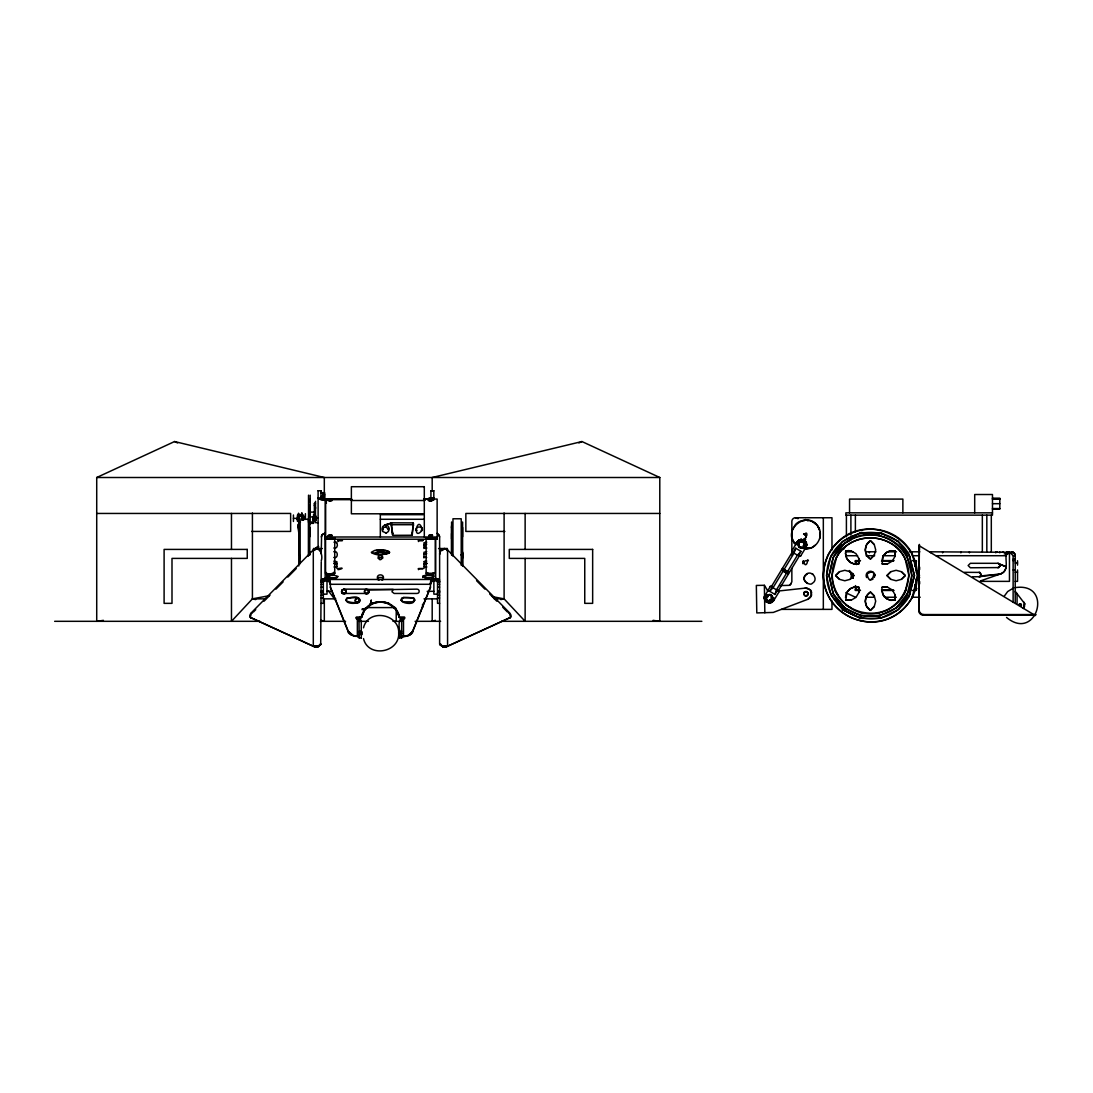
<?xml version="1.0" encoding="UTF-8"?>
<svg xmlns="http://www.w3.org/2000/svg" width="1093" height="1093" viewBox="0 0 1093 1093"><rect width="100%" height="100%" fill="white"/><g stroke="black" fill="none" stroke-linecap="round" stroke-linejoin="round"><path stroke-width="1.5" d="M298.785 554.575L298.785 537.264M303.499 518.765L303.348 516.702M303.581 516.989L303.581 516.442M313.582 519.544L313.582 517.877M381.471 579.987L382.673 578.976M451.587 553.017L451.587 533.521M462.585 552.798L462.585 558.263M801.142 547.894L799.024 546.76L798.314 543.863L800.185 541.595L802.959 541.636C807.344 550.503 799.461 546.541 800.568 548.085M767.423 590.193L768.352 591.204A3.662 3.662 0 0 1 767.423 590.193L764.376 585.301L756.342 585.438L756.793 612.927L773.27 612.435L808.041 599.21L811.648 595.139L810.473 589.988L806.853 587.938L779.131 590.944M1011.298 552.32L929.938 551.801M298.785 525.651L298.785 538.945M309.77 551.979L309.77 554.889L309.77 522.003M312.981 516.729L315.781 516.251L315.781 518.328L312.981 518.342M462.585 566.024L462.585 551.979M802.303 541.636L801.702 541.035L803.191 541.827L800.759 541.609L802.235 541.172M301.272 514.666L302.939 515.554L301.053 514.639L301.941 514.926L302.092 520.09M801.524 546.924L800.527 547.197M802.863 562.553L803.095 563.824L803.218 561.078M801.524 548.126C806.006 547.839 805.049 540.857 801.196 541.595M804.735 543.89L804.53 545.776M298.976 521.662L298.047 527.427L298.949 534.176M298.949 521.252L298.512 513.191L298.895 514.571M301.723 516.374L301.914 519.776L301.695 513.792M313.582 520.254L315.781 519.762L312.981 519.872M309.77 527.427L309.77 536.772M462.585 527.427L462.585 536.772M858.77 592.652L858.797 587.187L854.589 586.968L850.627 588.389L846.884 592.269L845.845 600.139L851.297 600.112L856.024 597.365L858.77 592.652L858.797 587.187L854.002 587.078L849.63 589.086L846.597 592.802L845.504 597.488M895.044 556.364L895.085 550.913L890.877 550.681L886.915 552.115L883.158 555.995L882.119 563.865L887.584 563.824L892.298 561.092L895.044 556.364L895.085 550.913L890.276 550.79L885.917 552.798L882.871 556.528L881.791 561.215M297.46 516.907L298.498 517.918M301.695 513.778L301.805 512.986L302.187 514.379L300.534 514.475M343.803 588.867L343.803 589.141A2.241 2.159 0 0 1 344.35 593.39L341.836 592.31L342.041 589.988M359.337 601.355L357.056 602.339A2.241 2.159 0 0 1 357.493 598.062L357.493 597.789M430.451 584.29L432.036 579.481L437.774 578.839L439.618 581.913L437.528 581.913C436.654 578.607 429.727 580.984 430.451 584.29L330.4 584.29L329.417 579.905L324.812 578.498L322.203 579.495L321.246 581.913L323.337 581.913L324.894 580.492L329.526 581.749L330.4 584.113L328.829 579.481A11.736 3.033 0 0 0 325.168 578.539L322.476 579.235L321.246 581.913M804.339 542.715C805.527 543.781 803.587 545.994 804.653 543.207M936.086 555.722L1006.066 555.722C1006.544 554.588 1008.88 550.476 1006.489 552.607C1004.481 559.698 1009.631 570.013 1001.161 573.675L980.325 580.97M314.388 505.69L314.401 504.87M341.631 591.532L343.803 593.458L366.701 593.458C369.694 593.554 369.475 589.031 366.701 589.141L343.803 589.141L342.136 589.878L341.562 591.9M1006.311 553.181L1006.284 554.561L1007.637 551.801M346.194 600.207L346.631 601.054C363.272 607.339 363.805 592.392 346.932 598.622C342.355 604.689 362.931 605.262 359.283 598.39M414.684 600.317L414.288 598.39M852.458 577.377L853.073 578.156L853.141 574.153M918.325 571.953L918.393 573.046M1006.106 554.547L1006.066 555.722L1006.188 553.809M300.151 557.785L300.151 555.531M1024.51 606.656L1024.619 603.65L1023.458 608.473M804.598 534.682C807.276 529.408 808.014 538.822 804.598 534.682L803.587 534.067M803.751 548.495C815.884 551.268 825.01 535.761 817.728 526.02C806.292 509.297 780.948 531.417 796.141 544.615M819.873 538.398L820.228 532.059M300.944 514.844L301.928 514.981M430.492 583.088L430.451 587.583L412.935 630.975C413.414 636.222 398.112 637.916 400.762 636.386M772.696 598.035C762.969 604.142 771.562 601.519 772.587 598.199C771.371 588.908 761.438 600.262 769.212 601.136M298.976 520.965L297.747 520.487L297.474 518.615M382.673 558.318L382.454 557.321M310.18 504.679L310.18 508.805M772.382 596.3L772.109 598.103M302.01 519.107L302.761 518.861L302.365 519.667M918.571 579.194L919.391 576.325M918.721 577.582L919.049 574.016M852.28 577.159L852.513 574.699M919.268 571.584L918.393 573.101M845.504 553.564L845.845 550.913L848.578 550.571L851.297 550.954L856.024 553.686L858.77 558.414L858.797 563.865L854.589 564.084L850.627 562.663L846.884 558.783L845.504 553.564L846.597 558.25L849.63 561.98L854.002 563.988L858.797 563.865L858.77 558.414M881.791 589.837L882.119 587.187L884.852 586.845L887.584 587.228L892.298 589.974L895.044 594.688L895.085 600.139L890.877 600.371L886.915 598.937L883.158 595.057L881.791 589.837L882.871 594.524L885.917 598.254L890.276 600.262L895.085 600.139L895.044 594.688M323.337 581.913L324.607 580.465M412.293 534.723L413.14 522.891L391.786 522.823L391.048 523.533L393.056 535.338L411.897 535.256L413.564 523.629M771.74 595.986C774.814 599.702 767.778 603.582 766.179 598.868C764.007 593.69 773.817 594.455 771.043 596.887M805.746 541.541L806.812 544.765L806.074 547.183L800.554 556.105L798.436 555.613L800.991 551.391L795.745 548.221L793.19 552.43L791.797 551.145M298.102 516.456L299.031 515.964M770.961 594.811L772.054 596.45M851.023 577.159L852.021 574.208M402.661 619.007L401.664 621.357L401.664 638.025M439.618 581.913C439.386 576.421 429.59 577.965 430.492 583.238M767.259 596.231L766.275 598.745M298.785 528.233L298.785 526.689M807.017 595.589C804.899 597.038 802.467 593.608 804.557 592.023C808.437 589.373 809.326 597.488 804.954 595.63M853.073 578.156C850.436 577.323 853.387 571.707 852.458 573.675M1018.854 605.071L1019.427 604.074M321.246 552.334L321.602 535.324M806.087 595.863L804.612 595.466L803.751 593.759L804.53 592.051L806.006 591.586M830.68 556.829L830.707 556.72C846.078 525.214 892.353 524.08 909.253 554.793L914.445 575.533L908.925 596.628M998.756 567.581L970.365 567.773L968.138 565.546L970.365 563.305L997.895 563.305L1006.066 566.761C1004.617 578.921 987.444 573.21 979.67 576.694L972.538 576.79M803.751 593.759C803.724 590.001 810.145 591.969 807.604 595.098M836.473 557.608L836.528 557.389C850.696 530.611 892.421 531.635 905.25 559.069C916.877 583.621 897.681 614.047 870.534 614.006C843.209 614.143 823.931 583.457 835.79 558.837C849.07 530.952 891.861 530.952 905.141 558.837L905.264 559.138M906.493 595.617C927.574 556.679 879.783 516.251 844.643 543.153L833.112 557.703L829.054 575.533L833.153 593.499L844.643 607.899L861.243 615.905L880.275 615.701M879.619 535.392L878.84 535.037M912.969 595.999C936.783 539.286 857.445 501.086 827.947 555.053C804.448 610.604 881.136 649.502 912.081 597.775L917.655 575.533L912.081 553.29C887.858 511.497 824.928 527.25 823.275 575.533C825.078 624.827 889.962 639.651 912.969 595.999L912.573 595.808M399.573 638.025C401.404 633.052 394.819 617.613 404.547 618.119M772.136 597.762L771.849 596.15M321.246 536.868L323.35 533.575M359.665 600.481L359.406 601.232M368.887 591.559L368.614 592.31M386.294 533.097L382.536 531.417L382.536 526.758L384.695 525.05L391.267 523.028L392.332 534.723M807.905 594.729L806.839 595.685M315.494 507.125L315.494 508.669M908.925 554.424L914.445 575.533L909.253 596.259C880.521 644.337 809.203 608.446 830.707 556.72L843.045 541.144L860.683 532.646L881.395 533.001L880.207 532.837M382.208 530.037L383.438 527.536L386.239 526.922M388.48 529.518L388.794 528.138C388.575 522.276 378.192 527.263 391.103 523.26M388.794 528.138L388.48 531.417L386.143 533.152M415.818 530.037C415.764 525.911 422.472 525.952 422.417 530.037C411.501 543.098 417.622 512.385 422.417 530.037M422.417 528.138L421.174 530.624M367.658 592.707L368.724 590.37L366.264 589.182A2.241 2.159 0 0 0 366.264 593.417L368.56 592.433M414.671 600.207L412.498 601.833L403.372 601.833L401.199 600.207M765.223 595.835L765.92 594.893L765.182 595.822M798.136 541.677C796.196 543.385 801.497 538.043 803.382 540.543M803.997 520.719L805.527 519.558L807.946 520.774M836.528 557.389L831.978 575.533C832.866 616.862 890.139 627.874 906.124 589.783M904.403 593.663L904.854 591.86M874.291 555.148L875.698 549.875L874.291 544.601L870.465 540.707C863.648 544.464 863.648 555.285 870.465 559.042L874.291 555.148L870.465 559.042L866.626 555.148L865.232 549.875L866.626 544.601L870.465 540.707L874.291 544.601M874.291 606.451L875.698 601.177L874.291 595.904L870.465 592.023C863.648 595.767 863.648 606.588 870.465 610.345L874.291 606.451L870.465 610.345L866.626 606.451L865.232 601.177L866.626 595.904L870.465 592.023L874.291 595.904M298.225 516.388L299.058 515.254M772.724 598.349L771.084 599.196M399.573 621.357L401.145 618.775L403.495 618.119L403.495 636.604M362.862 612.394L361.414 617.654L356.318 617.654M806.074 547.183L806.648 545.024L805.582 541.8M802.836 562.43L803.287 560.996M363.504 627.833C368.027 608.35 399.341 613.31 398.754 633.202C399.341 653.095 368.027 658.054 363.504 638.572M771.494 586.449L772.218 587.064L769.677 591.272L774.923 594.455L777.465 590.247L778.366 590.616L788.477 573.907L781.604 569.74L771.494 586.449L772.396 586.818L770.319 586.285L764.034 597.434L765.524 601.601L769.896 603.104L773.858 600.399L773.885 597.816M767.764 602.626L764.499 599.483L764.758 595.234M802.453 541.636L803.068 539.792L806.333 542.948M805.896 547.443L806.497 542.688L805.117 540.652L800.855 539.327L797.139 541.773L791.81 551.255M764.922 594.988L764.13 598.172M327.886 574.153L326.739 577.514M774.923 594.455L776.467 589.837L786.577 573.128L788.477 573.907L786.263 572.691L788.477 573.907M801.606 547.907C797.357 548.344 797.89 542.114 800.226 541.513M799.693 547.197L798.396 546.008L798.928 544.615M798.436 555.613L799.338 555.982L789.228 572.677L783.886 569.822L793.996 553.126L795.745 548.221M766.179 598.868L767.587 595.002L771.808 595.494M772.423 598.663L772.437 596.764M301.914 517.454L301.19 516.565M298.608 516.975C298.102 518.314 297.815 515.227 299.031 514.94M1006.079 555.326L1006.981 553.973M435.287 537.756L435.287 573.156L427.131 575.068L431.967 575.355L432.732 573.401L428.702 573.401L427.131 575.068L423.251 575.861L422.69 577.514M298.58 515.623L298.854 516.005M429.973 574.303L428.278 573.852M430.451 587.037L412.935 630.429L410.968 633.394L407.976 635.375C411.105 634.268 415.244 626.999 410.968 633.926C410.012 636.372 400.393 637.041 406.787 635.607M767.341 597.434L767.928 596.423M1011.298 551.801C1011.326 551.227 1016.777 553.823 1014.536 555.722C1015.725 550.681 1008.074 551.528 1013.129 555.722L1013.129 602.393M1014.236 553.208L1014.714 553.796M804.229 540.953L806.484 535.72L804.065 540.885M401.855 620.223L401.664 621.357L392.961 621.316M402.046 619.827L404.547 618.665L404.547 617.108L399.451 617.108L396.021 609.074L391.185 605.071M855.436 563.592L856.543 561.16L856.543 564.548M916.521 589.892L914.814 589.892L915.907 587.46M346.563 598.39L346.18 600.317M401.582 598.39L401.199 600.317M803.628 542.593L803.218 541.786M332.258 574.085L329.649 573.716L327.394 575.833L330.25 575.178M303.731 517.139L301.914 517.686M378.192 558.318L382.099 557.321M327.572 573.811L325.564 573.156L325.564 502.575L326.438 501.919M767.45 600.863L767.682 600.494M802.74 541.541L803.027 541.527M918.94 611.52L919.35 545.831L1033.718 614.553L1033.295 615.25L923.407 615.25A3.607 2.418 31 0 1 918.94 611.52L919.35 544.41L919.35 549.97M923.407 615.25L923.831 614.553L1036.082 614.553M783.886 569.822L782.342 568.51L792.452 551.815L793.354 552.184L791.919 550.38M769.677 591.272L773.038 587.747L783.148 571.052L786.687 572.828L785.976 572.226M787.329 571.899L797.439 555.203L800.991 551.391M298.58 516.456L297.46 517.276M301.996 518.984C303.103 514.912 303.704 520.118 302.255 519.899M803.082 542.019L801.893 542.073L803.355 542.019M799.12 542.019L798.054 544.287L799.407 542.251M364.57 609.716L365.527 608.2M772.041 599.77L769.663 599.879M766.029 597.406L767.587 595.002L767.614 596.723L766.576 596.054M770.141 586.545L771.494 586.272M786.659 572.773L783.695 571.133M784.2 569.603L782.342 568.51L784.241 569.289M799.338 556.159L800.732 555.859M778.885 591.9L777.642 589.988L778.366 590.616M791.25 583.785L789.419 585.342L781.454 585.547A3.662 3.662 0 0 0 780.047 585.834M321.902 534.901L325.168 533.07L325.168 580.561A11.736 3.033 0 0 1 328.829 581.503L328.829 579.481L432.036 579.481L432.036 581.503L435.697 580.561L435.697 537.947M391.267 524.927L391.54 524.763M1004.289 596.15L1007.678 591.545L1013.785 587.843M336.89 566.434L334.007 566.98L335.824 566.912M428.278 500.034L433.812 497.943L430.929 497.943L425.163 499.446L425.163 500.184M830.803 556.597L826.486 575.533L830.844 594.606L843.045 609.908L860.683 618.406L880.944 618.187M813.11 582.815C818.684 578.416 811.197 569.822 806.197 574.276C799.038 580.41 811.074 586.463 812.208 583.266M833.085 557.758L833.03 557.826C846.843 528.288 891.751 527.195 906.985 556.009L911.876 575.533L906.985 595.043C891.751 623.857 846.843 622.764 833.03 593.239L832.989 593.048M846.05 545.776L843.14 549.519L846.296 545.653M919.623 567.117L919.623 569.562M919.623 581.49L919.623 583.935M898.364 609.525L900.304 607.025M1023.458 608.336L1024.592 603.555L1015.219 591.299M834.779 551.5L842.566 541.527M836.869 552.908L844.725 543.248M315.836 547.948L318.541 546.514L315.836 547.948L318.623 547.374L318.104 547.948M807.29 595.466L805.896 595.876M838.959 546.35L840.872 544.136M893.842 605.905L894.511 605.126M430.929 497.943L425.163 499.446M433.812 497.943L429.863 499.802M326.028 537.237L327.299 538.671L334.239 538.275L333.461 538.535M337.956 540.516L342.423 540.516L337.956 540.516L337.956 541.527M334.731 537.756L334.731 573.156L332.381 573.156L331.958 575.478M337.956 568.633C345.866 567.117 340.702 569.494 337.956 569.644M388.657 553.304L389.559 552.279L388.657 551.255L382.468 549.97L374.735 550.421L371.306 552.279C375.787 556.187 383.37 554.657 388.657 553.304L382.468 551.992L372.207 553.263M378.192 577.487L382.673 577.487M418.441 540.516L422.909 540.516L418.441 540.516L418.441 541.527M423.975 544.779L426.748 544.218M423.975 554.247L426.748 553.686M424.193 561.46L423.975 568.456M418.441 568.633L422.909 568.633L418.441 568.633L418.441 569.644M423.975 563.728L426.748 563.168M428.552 574.167L426.584 573.661L426.994 572.5M301.695 517.18L300.985 516.388M269.138 595.712L252.415 598.855L231.47 621.316L231.47 558.4M326.739 576.503L327.722 574.016L328.897 575.355L333.843 575.068L338.174 576.503L336.084 577.65L331.343 577.965L326.739 576.503L330.25 577.828M431.967 577.664L427.131 577.951L422.69 576.503L426.188 575.178M796.975 542.032L798.751 540.12M250.434 617.463L314.757 646.919L317.639 647.124L320.058 644.829L320.14 644.132L317.967 647.015L314.975 647.001L250.434 617.463A3.607 1.926 -52.4 0 1 251.431 612.695L313.295 549.929C319.784 544.833 323.268 555.831 321.246 560.723M253.357 612.066L255.735 609.648M264.055 601.191L270.012 595.166M275.955 589.127L283.101 581.886M287.855 577.049L296.189 568.606M839.533 571.694L835.653 575.533L839.533 579.358L844.807 580.766L850.081 579.358L853.975 575.533L850.081 571.694L844.807 570.3L839.533 571.694L835.653 575.533L839.533 579.358M850.081 579.358L853.975 575.533L850.081 571.694M890.836 571.694L886.956 575.533L890.836 579.358L896.123 580.766L901.397 579.358L905.277 575.533L901.397 571.694L896.123 570.3L890.836 571.694L886.956 575.533L890.836 579.358M901.397 579.358L905.277 575.533L901.397 571.694M299.222 517.699L298.075 518.943L299.113 519.12M800.541 541.677L799.693 542.019L800.527 542.019M411.897 533.37L411.569 535.338M346.932 598.09L357.493 597.516M801.005 541.5L803.068 539.792L798.546 540.379L799.448 539.86M298.621 517.754L298.416 513.997L297.924 515.746L298.649 515.39M441.791 550.667L443.034 549.642M802.822 546.076L803.915 546.008L803.738 544.615M804.38 548.194L805.199 548.905L804.694 547.812M997.895 567.773L1000.068 566.037L998.947 563.592M321.246 553.919C321.52 549.875 316.314 546.719 313.295 549.929L315.167 549.615M446.832 550.503L447.57 549.929L509.434 612.695A3.607 1.926 52.4 0 1 510.431 617.463L445.889 647.001L442.897 647.015L440.711 644.132L440.807 644.829L443.225 647.124L446.094 646.919L510.431 617.463M401.623 598.336L403.372 597.516L413.55 597.775M508.696 613.269L509.434 612.695M367.603 606.629L372.18 603.172L378.779 601.737M815.091 545.257L811.73 547.716L803.792 548.467L804.626 548.112M314.033 550.503L315.331 549.547M917.587 578.648L918.052 572.076M804.803 591.9L806.784 591.696L808.151 593.69M1019.195 604.224L1020.889 604.224L1020.602 606.082M915.907 589.168L916.931 588.499M391.444 522.919L391.499 524.777M800.117 541.773L800.827 541.226M442.187 550.244L443.362 549.506M1013.689 552.607L1013.033 552.211M326.602 538.453L325.345 539.218L325.345 499.05L350.757 499.05M796.934 543.057L796.934 541.964L799.803 540.311M298.567 516.142L297.706 516.62L298.58 515.964M789.884 585.069L791.851 581.886L791.851 568.442M808.041 599.21L810.569 597.338L811.648 592.338L810.35 589.851L805.268 587.897M771.262 597.461L772.642 596.928M859.781 532.865L860.683 532.646M768.051 601.027L768.365 600.522M807.973 548.112L804.284 548.29M850.982 540.092L844.192 543.522M895.809 608.009L896.738 607.544M881.45 618.037L879.018 618.242M798.669 541.021L799.297 541.827M907.422 557.731L906.493 555.435M909.704 556.624L897.886 541.144L879.291 532.51M880.248 618.406L897.886 609.908L909.704 594.428M916.945 578.948L919.486 575.533L916.945 572.104M979.67 576.694L981.2 575.055L979.67 572.418L964.45 572.322M980.066 576.503L981.254 574.563L980.066 572.609M998.947 567.486L1000.122 565.546L999.139 563.687M103.411 620.359L96.717 621.316L96.717 477.504L174.566 441.545L324.32 477.504L324.32 499.405M578.894 442.952L581.954 441.545L659.789 477.504L659.789 621.316L653.095 620.359M860.737 532.906L861.885 532.4M807.495 573.647L804.776 575.984L804.134 578.566L804.776 581.162L807.495 583.498M877.966 613.269L879.373 612.64M802.727 541.418L801.729 541.035M299.004 520.5L297.392 519.94L297.542 518.765M767.696 594.783L770.524 594.756L769.499 594.783M429.125 499.938C427.964 502.384 437.145 499.433 429.74 499.815C425.15 502.671 440.055 499.064 428.073 500.061M850.655 574.699L851.461 574.412M800.718 539.587L801.634 539.655M800.896 539.327L801.811 539.409M770.073 602.858L772.245 602.052M327.053 538.603L325.345 539.218L437.132 539.218L437.132 499.05L423.578 499.05M447.57 645.908L442.446 646.318L439.618 644.132L439.618 553.919C439.345 549.875 444.55 546.719 447.57 549.929L447.57 645.908L442.884 646.4L440.083 645.157L440.165 644.132M431.735 538.904L432.568 538.63M432.036 577.65L434.126 576.503L432.978 574.153M333.597 573.88L334.731 573.156L333.693 572.445L334.731 573.156L332.928 574.085L326.028 573.661M432.459 574.071L431.462 574.249M326.438 537.1L325.564 537.975L326.438 538.617M326.438 572.5L325.564 573.156L327.955 573.934M772.054 602.175L768.707 602.721M435.383 620.318L432.186 621.316L432.186 598.855M332.873 574.098L333.789 575.068L331.548 573.606L331.193 575.068L330.332 574.303M424.234 561.433L426.748 561.146M434.099 573.907L434.836 572.636L435.287 573.156L432.732 573.401M771.672 599.989L770.811 600.754M769.226 594.742L770.155 594.496M433.716 538.63L437.132 539.218L434.754 538.316L437.132 539.218L431.817 538.89M327.449 538.699L325.345 539.218L328.501 538.699M581.954 441.545L432.186 477.504L432.186 490.976M379.011 601.71L371.675 603.418L364.843 609.074L361.414 617.108L356.318 617.108L356.318 618.665L358.818 619.827M979.014 576.79L1001.161 573.675M500.799 599.592L504.105 598.855L525.132 621.316L525.132 558.4M367.713 589.387L393.152 589.387L391.977 591.778L394.149 593.458L417.061 593.458C419.999 593.554 419.849 589.018 417.061 589.141L368.45 589.947M403.372 598.062C396.021 601.778 410.626 605.372 413.455 602.175C418.551 596.313 404.56 597.898 403.372 597.516M801.893 542.073L802.877 541.882M331.124 536.048C334.759 533.849 323.05 536.048 331.111 536.048C335.319 534.231 323.596 535.379 330.154 536.103L330.154 534.942M431.68 536.048C435.328 533.849 423.619 536.048 431.667 536.048C435.875 534.231 424.166 535.379 430.71 536.103L430.71 534.942M809.134 548.221L805.514 548.918M1002.418 551.815L1003.442 551.801M431.885 573.634L429.549 573.634M805.691 539.382L803.697 538.849M401.678 636.208L406.227 635.894M447.57 549.929C444.537 546.705 439.372 549.847 439.618 553.919L440.165 553.919M434.399 538.357L426.694 538.303M1015.206 587.624C1054.076 581.831 1036.847 642.698 1006.53 617.436M376.142 552.266L382.208 551.979L388.521 553.222M878.84 616.015L896.287 607.899L907.422 593.321M333.789 551.719C338.447 550.011 338.461 559.192 333.789 557.471M333.789 561.187L336.89 561.706L336.89 568.456M333.789 563.209L336.89 563.728M376.142 550.257L385.87 550.38L389.559 552.279L385.87 554.165L376.142 554.288M330.25 577.2L328.242 577.582L337.095 577.719M426.188 577.2L424.18 577.582L431.967 577.364M769.609 601.082L770.387 600.89M330.154 499.761C323.391 500.977 336.917 500.99 330.154 499.761C323.364 500.99 336.917 500.977 330.154 499.761L330.154 500.881M426.707 557.526L423.975 556.965M298.553 518.833L298.854 522.112L300.493 522.017M919.705 577.705L915.907 579.099L915.907 590.466L912.546 590.466M805.814 591.586L807.099 591.9M799.338 546.008L799.311 547.361M797.344 542.811L794.31 542.907L797.084 544M870.465 615.946L880.521 615.701M312.612 519.749L315.781 519.872L313.582 520.022M321.328 581.544L323.391 581.517L321.492 580.807M772.956 599.497L773.885 599.483M882.119 563.865L887.584 563.824M845.845 600.139L851.297 600.112M312.981 517.454L315.781 517.454L313.582 517.385M313.582 516.32L315.781 516.306M96.717 477.504L659.789 477.504M318.104 490.757L320.987 490.757M430.929 490.757L433.812 490.757M320.987 492.67L324.648 492.67L324.648 500.334M320.987 493.134L322.818 493.134L322.818 496.864M322.818 494.337L324.648 494.337M322.818 495.252L324.648 495.252M320.987 496.454L322.818 496.454M320.987 496.932L324.648 496.932M320.987 490.661L320.987 497.943L326.752 499.446L326.752 500.184L320.632 499.528L318.104 497.943L326.752 499.446L352.206 499.446M992.471 498.176L999.808 498.176L999.808 509.174L992.471 509.174M992.471 498.914L999.808 498.914M992.471 499.009L999.808 499.009M324.648 499.474L351.591 499.474M351.372 500.512L424.303 500.512M314.388 503.381L315.494 503.381M992.471 503.682L999.808 503.682M992.471 508.546L999.808 508.546M310.18 512.111L314.579 512.111M992.471 512.836L845.886 512.836L845.886 515.145L992.471 515.145L992.471 494.514L974.696 494.514L974.696 512.836M96.717 513.45L290.629 513.45L290.629 531.43L251.622 531.43M659.789 513.45L465.85 513.45L465.85 531.43L504.87 531.43M314.388 515.773L315.494 515.773M308.527 517.003L313.582 516.88M318.241 517.795L314.388 517.686L314.388 520.787L315.494 520.76M791.851 555.012L791.851 521.416A3.662 3.662 0 0 1 795.513 517.754L831.978 517.754L831.978 549.984M293.43 518.383L297.46 518.383M303.581 519.079L308.527 519.435M380.323 519.284L424.303 519.284M312.694 519.817L315.781 519.817M310.18 521.989L313.582 521.989M318.241 522.673L315.494 522.673L315.494 501.332M310.18 523.356L313.582 523.356L313.582 514.379M391.786 524.722L412.84 524.722L413.564 525.528M325.345 536.991L437.132 536.991M426.748 542.196L423.975 542.756L423.975 548.495M800.226 547.989L800.923 547.771M313.431 548.481L322.285 548.563M438.58 548.563L447.42 548.481M426.748 551.678L423.975 552.238L423.975 557.963M845.49 551.801L852.882 551.801M865.765 551.801L876.04 551.801M887.653 551.801L896.465 551.801M909.335 551.801L919.814 551.801M1004.262 553.891L1011.298 553.359M461.219 554.575L462.585 554.575M461.219 555.244L462.585 555.244M845.64 555.722L857.581 555.722M866.121 555.722L874.646 555.722M883.185 555.722L895.126 555.722M912.19 555.722L919.022 555.722M1013.129 555.722L1015.219 555.722L1015.219 602.393M1013.129 559.124L1015.219 559.124M860.478 560.6L855.436 560.6L855.436 563.838M882.311 560.6L894.074 560.6M912.546 560.6L916.521 561.16L914.814 561.16L914.814 566.229M1013.129 560.736L1014.181 560.736M855.15 561.16L859.863 561.16M881.505 561.16L893.159 561.16M1015.219 562.977L1017.528 562.977M333.693 563.551L337.04 563.551M423.824 563.551L427.172 563.551M1013.129 569.972L1014.181 569.972M1015.219 572.213L1017.528 572.213M331.097 574.303L329.649 573.716M321.246 580L322.285 580M438.58 580L439.618 580M980.626 581.367L1009.467 581.367L1009.467 553.891M1015.219 581.367L1017.528 581.367L1017.528 569.972M321.246 584.331L322.285 584.331M438.58 584.331L439.618 584.331M321.246 587.132L322.285 587.132M438.58 587.132L439.618 587.132M855.15 589.892L859.863 589.892M881.505 589.892L893.159 589.892M860.478 590.466L855.436 590.466L855.436 585.588M882.311 590.466L894.074 590.466M321.246 590.958L322.285 590.958M438.58 590.958L439.618 590.958M326.998 591.313L332.012 591.313M427.172 591.313L433.866 591.313M321.246 591.45L322.285 591.45M438.58 591.45L439.618 591.45M321.246 592.584L323.337 592.584M437.528 592.584L439.618 592.584M323.337 594.155L326.998 594.155L326.998 579.468M437.528 594.155L433.866 594.155L433.866 579.468M321.246 595.275L322.285 595.275M438.58 595.275L439.618 595.275M865.67 597.243L874.195 597.243M884.428 597.243L896.356 597.243M911.699 597.243L920.224 597.243M321.246 597.994L323.337 597.994M437.528 597.994L439.618 597.994M252.415 513.027L252.415 598.855L265.49 598.855M335.756 598.855L324.32 598.855L324.32 621.316L321.123 620.318M424.016 598.855L437.091 598.855M494.296 598.855L504.105 598.855L504.105 513.027M321.246 603.336L323.337 603.336L323.337 579.645M439.618 603.336L437.528 603.336L437.528 579.645M366.947 607.585L395.598 607.585M781.454 609.375L831.978 609.375L831.978 600.89M404.547 617.654L399.451 617.654L396.021 609.607L389.19 603.951C378.178 598.691 363.382 605.303 361.414 617.654L364.843 609.607L371.675 603.951C382.687 598.691 397.469 605.303 399.451 617.654C398.494 609.033 390.57 602.311 382.085 601.737M356.318 618.119L359.72 618.775L361.277 621.357L361.277 638.011M54.65 621.316L259.915 621.316M320.345 621.316L345.566 621.316M368.45 621.316L359.187 621.357L358.203 619.007M415.094 621.316L440.616 621.316M501.673 621.316L701.856 621.316M359.187 631.276L361.277 631.276M399.573 631.276L401.664 631.276M359.187 632.888L360.239 632.888M399.573 632.888L401.664 632.888M399.573 633.516L401.664 633.516M359.187 634.446L361.277 634.446M358.217 636.673L351.29 635.06L347.916 630.975L330.4 587.583L330.373 583.238M359.187 637.861L361.277 637.861M399.573 637.861L401.664 637.861M320.7 644.132L321.246 561.898M312.981 519.189L315.781 519.189L313.582 519.079M312.981 520.213L315.781 520.2L312.612 520.159M845.845 550.913L851.297 550.954M882.119 587.187L887.584 587.228M996.147 551.801L997.103 551.801M859.781 618.187L860.683 618.406M768.925 601.109L768.734 601.218M873.471 535.187L879.496 535.324M861.12 612.859L862.404 612.886M324.115 578.58L325.168 579.55L324.84 578.552M326.752 500.184L321.26 499.679L318.104 497.943M313.582 518.219L315.781 518.328M299.181 520.254L298.526 520.336M354.638 635.894L359.187 636.208M1028.786 614.772L1035.522 615.496M301.873 516.128L301.395 515.117L303.54 516.893M426.188 577.828L422.69 576.503M783.449 570.833L784.268 571.188M423.975 547.484L426.857 548.03L425.04 547.962M333.789 548.003C337.3 549.383 338.598 543.89 336.125 542.333M423.975 566.434L426.857 566.98L425.04 566.912M768.543 602.967L771.89 602.421L773.694 600.644L778.913 592.051L778.544 590.534M431.995 575.355L433.552 575.861L433.17 574.139M431.995 577.377L433.047 577.719M370.418 603.787L371.675 603.951L370.896 601.86M301.695 515.418L302.734 515.855L301.873 515.636M357.985 636.632L359.187 637.082M997.895 563.305L998.756 563.496M786.386 572.513L785.799 572.104M393.056 533.439L392.332 532.824M335.824 542.278L334.007 542.21L336.671 542.511M492.396 596.655L504.105 598.855M437.104 533.343L438.962 534.901M354.077 635.607C361.1 637.765 346.29 635.129 347.916 630.429L330.4 587.037M426.133 537.756L426.133 573.156L428.483 573.156L428.483 575.164M426.584 573.661L427.65 573.647L426.133 573.156M429.481 574.276L429.727 575.068L431.216 573.716L431.967 575.355M357.493 598.062L358.545 598.308M252.415 598.855L255.707 599.592M979.014 572.322L979.984 572.541M915.907 571.953L917.464 572.308L919.391 574.727M794.488 543.289L791.81 537.537L792.029 530.501L795.526 524.408C802.59 517.003 816.895 519.694 819.408 530.037L817.837 526.184M381.84 601.71L389.19 603.418M803.765 533.835L804.626 534.067M436.244 580.465L437.528 581.913M326.438 503.217L325.564 502.575M313.295 645.908L317.981 646.4L321.246 644.132L318.418 646.318L313.295 645.908L313.295 549.929M861.243 615.905L860.396 615.701M331.562 574.727L332.381 575.164M402.402 619.198L401.145 618.775L401.882 620.086M795.513 517.754L798.136 518.683M768.98 594.537L771.576 595.48M302.597 516.005L301.559 516.361L301.887 517.167M321.807 580.11L323.747 580.861L322.257 579.536M772.232 596.751L772.164 595.753M999.644 564.152L1006.066 566.761M386.143 526.908L388.794 530.037M781.604 569.74L784.282 571.557M363.136 608.869L364.843 609.607L364.051 608.692M850.381 613.556L843.236 609.662M298.799 521.32L299.222 521.375M301.053 514.639L301.996 515.09M174.566 441.545L177.612 442.952M845.818 592.734L855.436 597.243M833.208 557.58L829.054 575.533L833.153 593.499M812.208 573.866L813.083 574.303M860.246 618.201L842.566 609.525M844.192 607.544L836.869 598.158M881.149 532.865L884.223 534.409M897.039 540.871L897.804 541.254M846.05 605.276L850.9 607.722M325.345 501.277L326.506 501.906M437.514 533.575L439.618 536.868L439.618 552.334M813.014 521.853L815.884 524.394M785.157 570.027L786.591 570.901M784.419 571.256L783.818 570.956M793.996 553.126L797.439 555.203M783.148 571.052L786.577 573.128M771.316 586.517L772.218 587.064M777.465 590.247L778.366 590.794M773.038 587.747L776.467 589.837M784.555 570L786.905 571.12M1015.397 592.638L1017.064 593.595L1017.064 603.377M798.396 545.913L798.204 544.601M782.342 568.51L784.432 569.904M251.431 612.695L252.169 613.269M297.46 519.325L298.69 520.282L298.348 519.571M792.452 551.815L793.19 552.43M787.684 571.379L789.228 572.677M794.379 543.043L796.087 544.56M807.618 559.999L808.451 560.791L807.987 560.217M322.818 579.071L324.32 580.506L323.446 578.757M476.575 580.67L484.909 589.127M489.664 593.95L496.796 601.191M502.753 607.23L507.507 612.066M796.934 541.964L798.081 543.139M849.411 571.106L852.144 574.167L849.411 570.519M845.121 608.009L845.791 608.787M1007.049 551.951L1007.637 552.839L1007.459 551.856M301.914 513.123L302.187 514.379M348.749 632.014L352.889 635.375L348.571 631.412M416.132 529.49L417.02 530.597M382.823 529.873L382.208 528.138M834.779 599.551L842.84 609.662M900.304 544.027L897.886 541.144M835.68 591.982L837.621 594.455M328.31 590.698L335.305 600.016M378.192 578.976L379.394 579.987M359.351 599.087L359.72 600.822M439.263 535.324L439.618 536.868M1023.813 602.065L1024.51 603.309M433.279 573.811L432.951 573.156L433.101 573.866M301.135 515.513L301.463 516.265M914.814 561.16L915.907 563.592M855.436 587.46L856.543 589.892L856.543 586.517M358.996 620.223L359.187 638.011M1011.653 551.815L1012.446 552.703L1012.364 551.992M835.107 590.534L835.79 592.228M330.291 582.337L330.168 581.599M904.936 591.532L905.141 592.228L908.939 575.533L905.168 558.974M835.79 558.837L835.995 559.52M329.048 579.645L329.58 580.656L329.417 579.946M310.18 499.323L310.18 502.438M361.277 621.357L360.13 619.062L357.356 618.119L357.356 636.604M851.871 575.533L852.021 576.298M1006.735 552.211L1006.708 554.096L1006.503 552.648M1014.987 554.629L1015.206 555.312M298.061 524.517L298.963 531.28M806.456 543.89L806.634 545.243M764.198 597.188L764.294 597.926M310.166 510.937L310.18 517.003M298.854 522.112L298.444 516.579M451.587 525.651L451.587 538.945M451.587 528.001L451.587 526.689M764.376 585.301L764.553 595.999M764.608 599.046L764.84 612.79M378.41 557.321L378.41 558.072M298.785 533.521L298.785 537.319M1017.528 560.736L1017.528 565.163M1009.331 551.801L1009.331 552.839M999.794 551.801L999.794 552.839M995.764 551.801L995.764 552.839M991.31 515.145L991.31 551.801M986.829 515.145L986.829 551.801M982.334 515.145L982.334 551.801M969.382 551.801L969.382 552.839M960.87 551.801L960.87 552.839M942.631 551.801L942.631 552.839M930.867 551.801L930.867 552.839M918.393 571.94L918.393 579.112M915.907 560.6L915.907 570.327M914.814 584.823L914.814 589.892M902.873 512.836L902.873 499.091L849.548 499.091L849.548 512.836M869.4 551.801L869.4 552.839M855.382 515.145L855.382 531.813M852.964 574.699L852.964 578.019M852.021 576.94L852.021 578.265M850.9 515.145L850.9 535.133M846.406 515.145L846.406 536.8M823.33 517.754L823.33 609.375M525.132 513.45L525.132 549.41M462.585 522.003L462.585 566.106M461.219 565.3L461.219 518.779L452.967 518.779L452.967 556.214M451.587 521.989L451.587 555.271M444.386 548.549L444.386 549.314M433.812 490.661L433.812 500.02M430.929 490.661L430.929 498.954M430.71 499.761L430.71 500.881M425.163 544.437L425.163 547.839M424.303 536.991L424.303 514.68L380.323 514.68L380.323 536.991M422.581 604.197L422.581 607.585M412.84 522.823L412.84 524.722M398.699 631.863L398.699 634.555M396.226 610.085L396.226 621.316M382.673 551.05L382.673 554.26M382.673 579.987C386.731 573.21 374.066 573.101 378.192 579.987M378.192 551.05L378.192 554.26M368.887 590.848L368.942 591.9A2.241 2.159 0 0 1 365.595 593.759A2.241 2.159 0 0 1 365.595 590.029A2.241 2.159 0 0 1 368.942 591.9M362.152 631.863L362.152 634.555M360.28 616.507L360.28 621.316M318.104 490.661L318.104 549.492M316.478 548.549L316.478 549.314M314.388 503.272L314.388 515.882M310.18 495.17L310.18 523.916M308.527 495.17L308.527 522.386M308.404 518.779L308.404 556.214M305.412 513.669L305.412 519.435M303.581 515.035L303.581 520.336M300.151 518.779L300.151 563.701M298.785 521.989L298.785 565.969M297.46 514.994L297.46 521.47M293.43 514.994L293.43 521.47M231.47 513.45L231.47 549.41M873.143 578.894A4.304 4.304 0 0 1 869.509 579.727M866.667 577.555A4.304 4.304 0 0 1 867.774 572.158M868.812 571.543A4.304 4.304 0 0 1 874.345 577.391M1020.63 603.814A1.38 1.38 0 0 1 1021.108 605.932M923.831 614.553A3.607 2.418 31 0 1 919.35 610.823M797.48 542.442A4.577 4.577 0 0 1 805.664 542.647M251.171 618.037A3.607 1.926 -52.4 0 1 251.13 614.635M509.734 614.635A3.607 1.926 52.3 0 1 509.693 618.037M799.12 543.207L798.696 543.808L799.12 543.207M371.237 600.221C371.114 605.085 366.879 608.992 362.07 609.074L362.07 609.662A9.168 8.853 0 0 0 371.237 600.822L371.237 600.221M867.145 573.962C869.591 590.48 880.63 565.04 867.145 573.962M803.97 561.624C805.268 570.505 810.815 556.938 803.97 561.624M773.12 600.194L772.123 601.341L773.12 600.194M378.41 556.05C378.533 565.477 387.769 553.386 378.41 556.05M771.699 601.628L769.882 602.284L771.699 601.628M424.303 486.713L351.372 486.713L351.372 513.792L424.303 513.792L424.303 486.713M247.25 549.41L164.1 549.41L164.1 603.35L171.997 603.35L171.997 558.4L247.25 558.4L247.25 549.41M592.652 549.41L509.283 549.41L509.283 558.4L584.755 558.4L584.755 603.35L592.652 603.35L592.652 549.41M769.609 601.328L768.734 601.3L769.609 601.328M767.969 602.134L766.903 601.615L767.969 602.134M874.345 573.661L874.769 575.533L874.345 573.661M341.959 593.13A2.241 2.159 0 0 0 345.825 592.816A2.241 2.159 0 0 0 343.612 589.742A2.241 2.159 0 0 0 341.959 593.13M355.649 602.038A2.241 2.159 0 0 0 359.515 601.737A2.241 2.159 0 0 0 357.302 598.663A2.241 2.159 0 0 0 355.649 602.038"/></g></svg>
